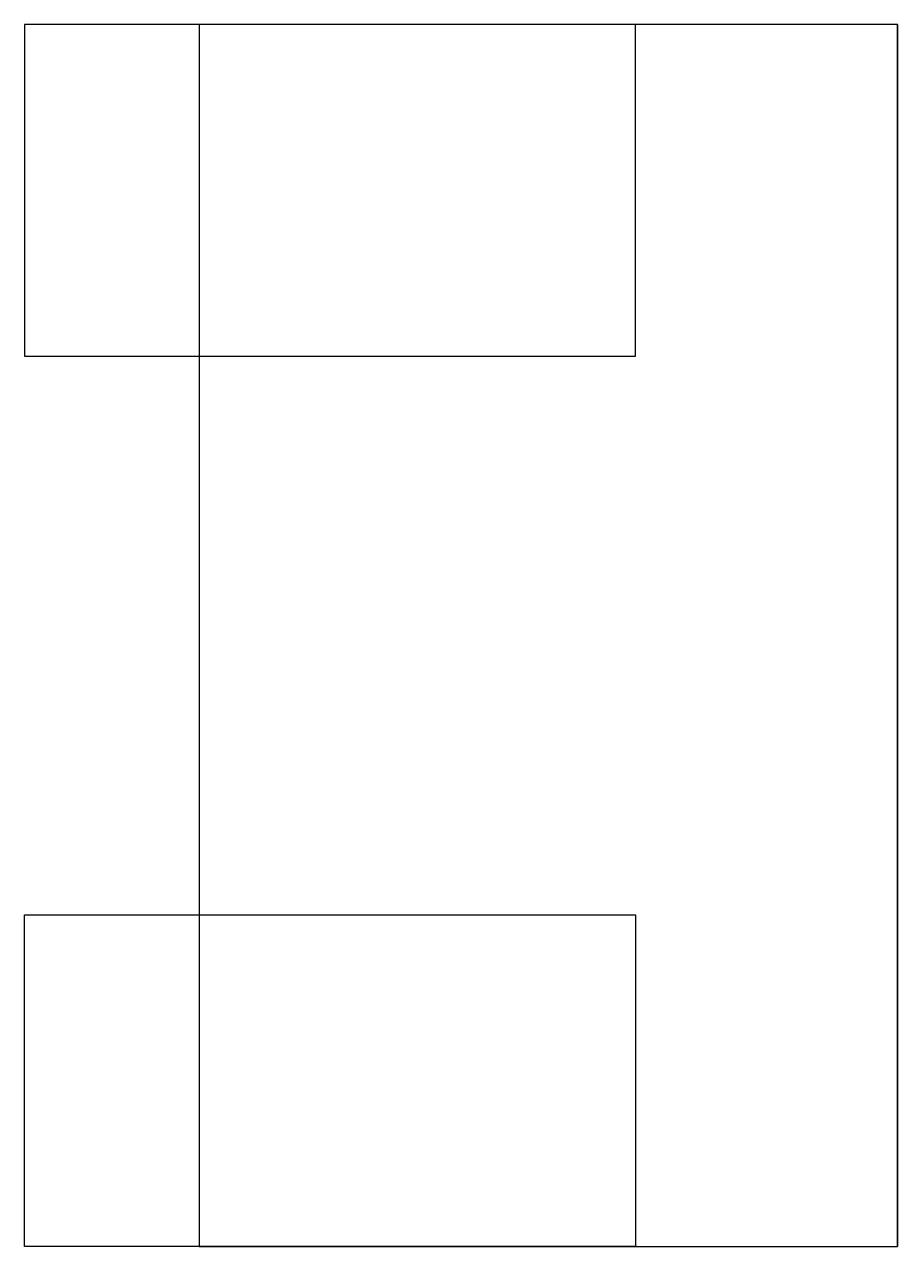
# Model space of a CAD drawing. Header units: millimetres. Extents: x -1 to 4, y 0 to 7.
import ezdxf

# ---------------------------------------------------------------- set-up
doc = ezdxf.new("R2010")
doc.units = ezdxf.units.MM
doc.layers.get('0').update_dxf_attribs({"linetype": 'CONTINUOUS'})

msp = doc.modelspace()

# ---------------------------------------------------------------- linework, layer by layer
msp.add_line((4, 7), (4, 0))
for points in [[(2.5, 7), (-1, 7), (-1, 5.1), (2.5, 5.1)], [(0, 7), (0, 0), (4, 0), (4, 7)], [(2.5, 0), (-1, 0), (-1, 1.9), (2.5, 1.9)]]:
    msp.add_lwpolyline(points, close=True)

doc.saveas('drawing.dxf')
